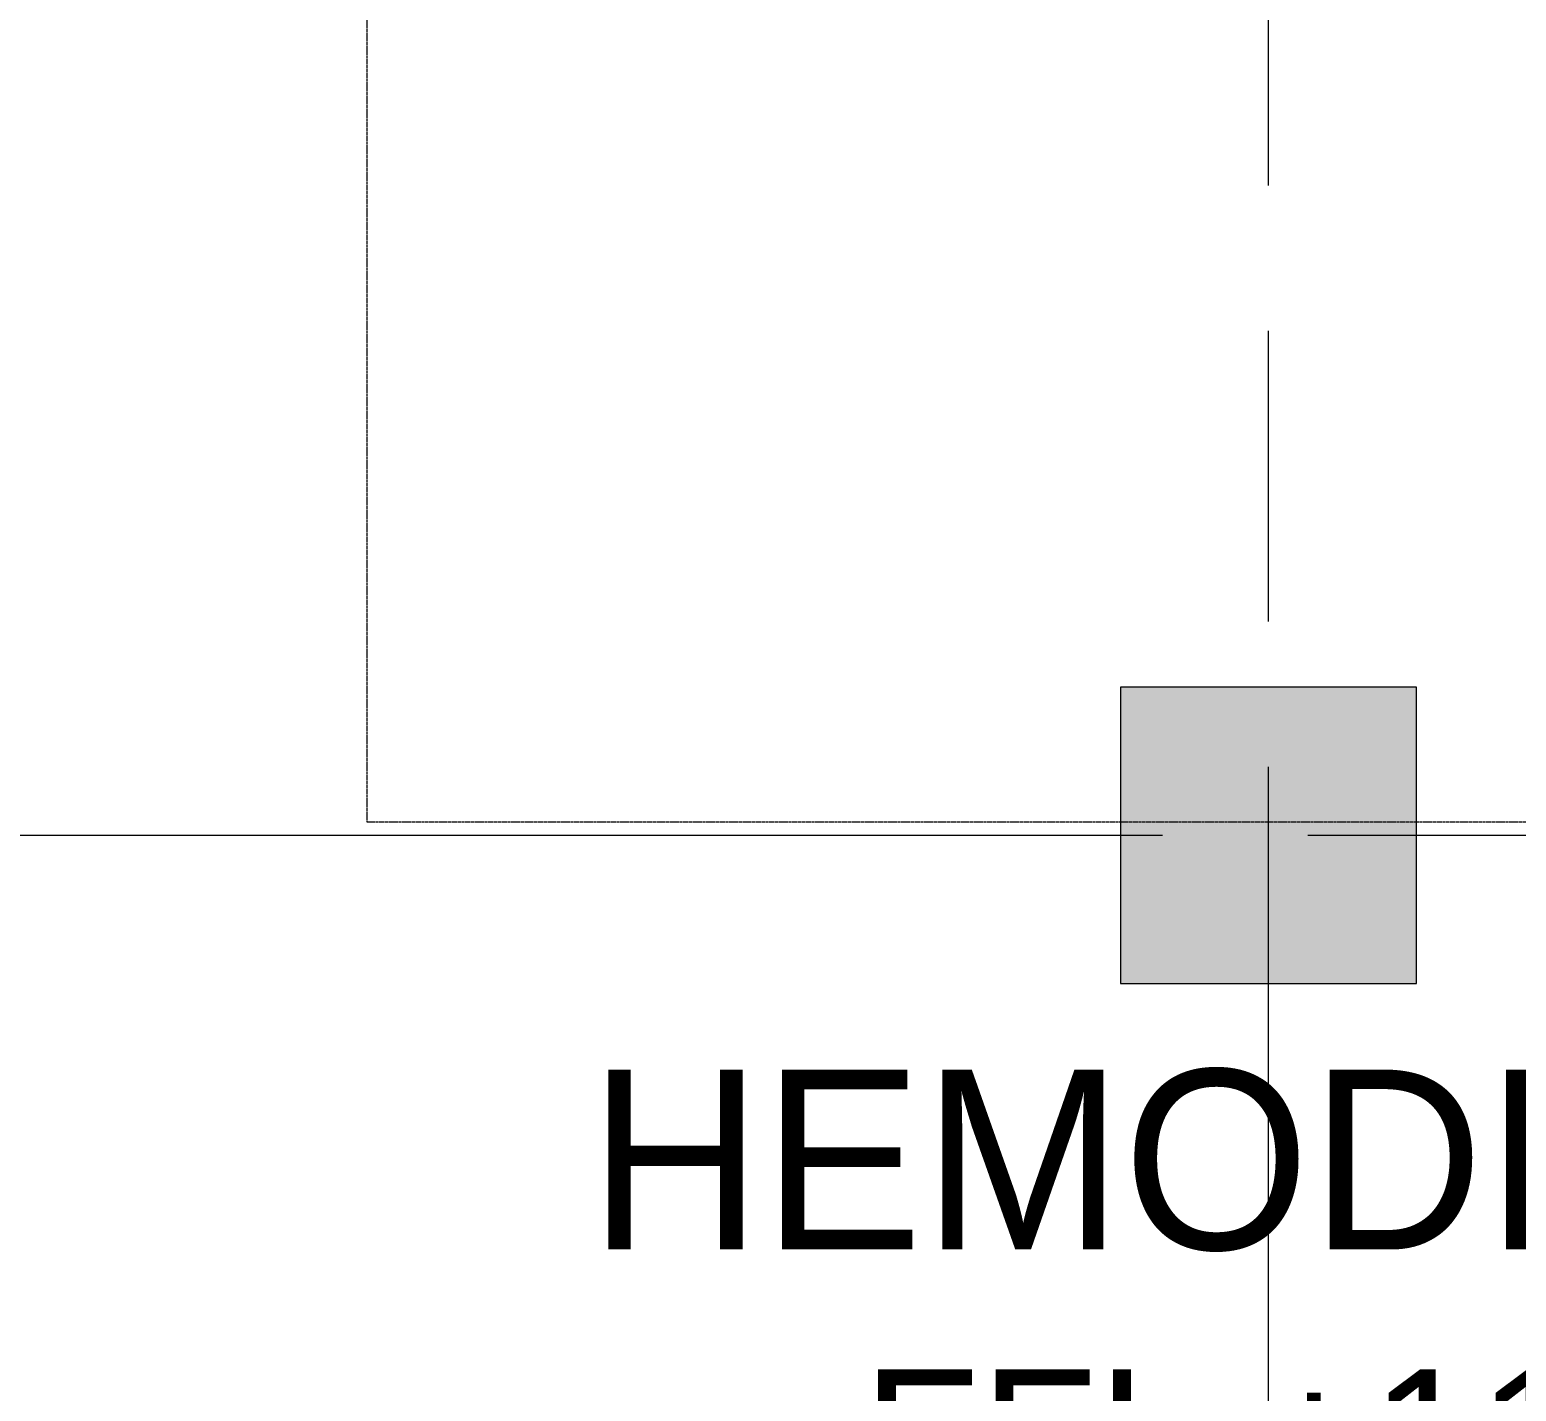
# Model space of a CAD drawing. Header units: millimetres. Extents: x -280308 to 6402717, y -14 to 2073074.
# Drawn here: x -29743 to -26982, y 566091 to 568620 of the extents above; entities that cross this region are included whole.
import ezdxf
from ezdxf.enums import TextEntityAlignment as Align

# ---------------------------------------------------------------- set-up
doc = ezdxf.new("R2010")
doc.units = ezdxf.units.MM
doc.linetypes.add('ACAD_ISO08W100', pattern=[36, 24, -3, 6, -3])
doc.linetypes.add('DASHED2', pattern=[0.375, 0.25, -0.125])
doc.layers.get('0').update_dxf_attribs({"lineweight": 0})
for name, color, linetype, lineweight in [('A-ANNOTATION', 144, 'Continuous', 0), ('A-FURN-EQPM', 177, 'Continuous', 0), ('ARSIR', 251, 'Continuous', 0), ('Struktur', 80, 'Continuous', 20)]:
    doc.layers.add(name, color=color, linetype=linetype, lineweight=lineweight)
doc.layers.add('A-TEXT', color=254, linetype='Continuous')
doc.styles.add('Annotative', font='arial.ttf', dxfattribs={"height": 1.25})
doc.styles.get("Standard").update_dxf_attribs({"font": 'arial.ttf'})

# ---------------------------------------------------------------- blocks, each defined once
blk = doc.blocks.new('A$C3304e30a')
at = {"color": 0, "linetype": 'DASHED2', "lineweight": -2, "ltscale": 6}
blk.add_lwpolyline([(4750, -1800), (4750, -5800), (7050, -5800), (7050, -1800)], close=True, dxfattribs=at)
blk = doc.blocks.new('*U539')
at = {"layer": 'A-ANNOTATION', "linetype": 'ACAD_ISO08W100', "ltscale": 0.25}
blk.add_lwpolyline([(0, -7.6411), (0, -228.3482)], dxfattribs=at)
at = {"layer": 'A-TEXT'}
blk.add_attdef('N', text='', height=0.9, dxfattribs=at).set_placement((0, 2.75), align=Align.MIDDLE_CENTER)
blk = doc.blocks.new('*U552')
at = {"layer": 'A-ANNOTATION', "linetype": 'ACAD_ISO08W100', "ltscale": 0.25}
blk.add_lwpolyline([(0, -5), (0, -90.5606)], dxfattribs=at)
at = {"layer": 'A-TEXT'}
blk.add_attdef('N', text='', height=0.9, dxfattribs=at).set_placement((0, 2.75), align=Align.MIDDLE_CENTER)
blk = doc.blocks.new('A$Cf37525da')
at = {"color": 124, "xscale": -360.0000000000001, "yscale": 360.0000000000001, "zscale": 360.0000000000001}
for name, p, rotation in [('*U552', (-49750, -25932.8), 180), ('*U539', (4643.8, -5900), 270)]:
    blk.add_blockref(name, p, dxfattribs=dict(at, rotation=rotation))
blk = doc.blocks.new('A$Cb189dcfa')
at = {"layer": 'ARSIR', "linetype": 'ByBlock', "lineweight": -2, "ltscale": 0.25}
h = blk.add_hatch(color=9, dxfattribs=at)
h.dxf.hatch_style = 1
h.paths.add_polyline_path([(4550, 14250.1), (4000, 13700.1), (4550, 13700.1)], flags=17)
h.paths.add_polyline_path([(4550, 14250.1), (4000, 14250.1), (4000, 13700.1)], flags=17)
at = {"layer": 'Struktur', "color": 0, "linetype": 'ByBlock', "lineweight": -2, "ltscale": 0.25}
blk.add_lwpolyline([(4000, 13700.1), (4550, 13700.1), (4550, 14250.1), (4000, 14250.1)], close=True, dxfattribs=at)
blk = doc.blocks.new('4')
at = {"ltscale": 0.25}
blk.add_blockref('A$Cf37525da', (22307.9, 573023.3), dxfattribs=at)
at = {"layer": 'A-FURN-EQPM', "ltscale": 0.25}
blk.add_blockref('A$C3304e30a', (-33867.1, 572948.3), dxfattribs=at)
at = {"layer": 'Struktur', "ltscale": 0.25}
blk.add_blockref('A$Cb189dcfa', (-31717.1, 553148.3), dxfattribs=at)
at = {"layer": 'A-TEXT', "ltscale": 0.25, "insert": (-29844.7, 566688.5), "char_height": 267.3, "attachment_point": 1, "style": 'Annotative'}
blk.add_mtext_dynamic_manual_height_columns('\\pxqc;{\\fCentury Gothic|b0|i0|c0|p34;\\H1.25x;HEMODIALISA\\P\\H0.8x;FFL +11.700}', width=5332.382, gutter_width=1670.6, heights=[0], dxfattribs=at)

msp = doc.modelspace()

# ---------------------------------------------------------------- block references
msp.add_blockref('4', (0, 0))

doc.saveas('drawing.dxf')
